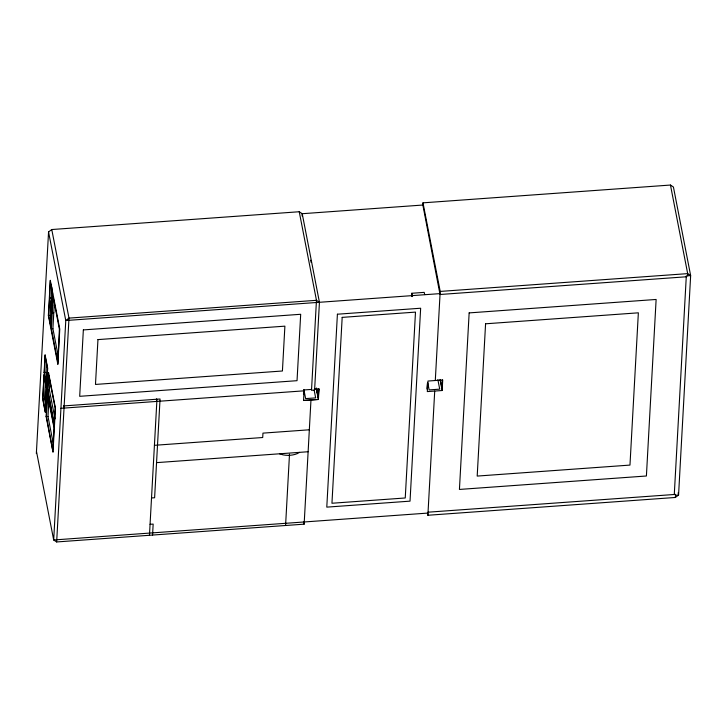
<?xml version="1.0" encoding="UTF-8"?>
<svg xmlns="http://www.w3.org/2000/svg" width="727" height="727" viewBox="0 0 727 727"><rect width="100%" height="100%" fill="white"/><g stroke="black" fill="none" stroke-linecap="round" stroke-linejoin="round"><path stroke-width="1.09" d="M36.35 453.593L48.555 231.949L51.771 229.532L299.242 211.739L302.223 213.711L422.86 205.032L422.987 202.842L670.458 185.049L673.429 187.021L690.65 275.606L678.564 495.051L675.347 497.468L427.876 515.261L427.44 513.044M42.684 398.85L44.011 374.714L46.592 388L45.265 412.136L42.684 398.85L44.474 398.75L45.447 381.003M44.129 372.515L45.101 354.958L47.682 368.244L46.71 385.801L44.129 372.515L45.892 372.415L46.519 361.092M45.101 354.958L44.347 372.524L46.71 385.801M44.011 374.714L42.929 398.859L45.265 412.136M48.373 315.5L50.308 280.386L59.778 329.104L57.842 364.218L48.373 315.5L50.208 315.4L50.808 304.495M50.481 282.858L52.58 293.663L51.753 308.757L49.654 297.952L50.308 280.386M52.671 305.404L51.199 297.843L51.79 287.065M45.119 410.164L46.346 387.991L44.147 376.686M46.592 384.083L47.464 368.235L45.219 356.675M46.119 416.562L47.455 392.426L54.343 427.858L53.007 451.994L46.119 416.562L47.991 416.462L49 398.132M47.573 390.235L48.536 372.678L55.425 408.111L54.461 425.668L47.573 390.235L49.409 390.126L49.945 380.321M47.455 392.426L46.446 416.58L53.007 451.994M48.536 372.678L47.864 390.245L54.461 425.668M57.615 360.983L51.363 328.804L53.116 296.907L59.378 329.086L57.842 364.218M58.514 357.548L52.907 328.686L54.371 302.105M52.826 449.413L54.016 427.849L47.637 395.006M54.298 423.359L55.143 408.092L48.7 374.987M310.974 399.95L304.14 524.158L56.661 541.951L68.992 318.108L51.771 229.532M156.614 401.213L156.741 398.95M149.462 535.281L156.841 401.413L156.405 399.196M152.561 535.054L153.161 524.085L150.071 524.303M302.096 215.964L302.223 213.711L319.435 302.287L314.6 390.072L311.51 390.29L316.463 300.315L299.242 211.739M285.575 525.494L289.5 454.202M303.495 394.089L303.722 389.936M314.655 389.19L318.98 388.881L318.399 399.459L303.55 400.486L304.131 389.945L311.556 389.418M318.662 388.872L318.217 396.915L316.527 388.209M318.817 388.872L318.308 398.123L316.39 388.273M411.664 296.552L411.845 293.263L424.214 292.372L424.65 294.589M427.876 515.261L434.719 391.053M435.291 380.521L440.198 291.418L422.987 202.842M442.389 379.976L441.952 387.836L440.48 380.276M442.143 390.517L442.716 379.985L427.958 381.048L427.312 391.58L442.143 390.517L439.989 379.449M674.283 494.487L686.315 275.915L690.65 275.606L687.678 273.625L440.198 291.418M675.347 497.468L675.519 494.396L428.039 512.19M687.56 275.824L687.678 273.625L670.458 185.049M427.103 388.491L427.431 383.165M427.176 389.508L427.567 383.156M299.551 452.358L297.234 453.63A18.757 13.331 3.2 0 1 283.067 454.866L279.504 453.793M49.654 297.952L51.199 297.843M52.244 312.855L53.789 312.737M440.08 293.617L65.775 320.525L53.689 539.979L56.661 541.951M686.27 276.787L440.035 294.49L422.86 205.032M51.363 328.804L52.907 328.686M64.158 405.893L160.049 398.996L154.615 497.75L151.516 497.968M60.941 408.31L304.086 390.826M303.55 400.486L318.399 399.459L316.245 388.382M309.329 429.793L262.956 433.128L262.711 437.518L154.424 445.306M156.55 462.636L308.121 451.74M427.994 513.071L53.689 539.979L36.468 451.394M675.474 495.278L678.564 495.051L678.137 492.842M319.435 302.287L316.463 300.315L68.992 318.108L65.775 320.525L48.555 231.949M437.863 379.603L439.717 389.145L429.148 389.908L427.703 382.484M411.845 293.263L412.491 296.58M310.711 260.193L311.138 262.411M314.164 390.199L315.663 397.905L305.622 398.596L303.904 389.79M303.704 521.941L304.14 524.158M50.208 315.4L51.272 320.889M63.603 405.866L64.031 408.083M49.409 390.126L54.988 418.825M45.892 372.415L47.119 378.722M44.474 398.75L45.674 404.912M47.991 416.462L53.525 444.924M49.5 300.242L48.664 315.509L50.799 326.487L51.635 311.22L49.5 300.242M83.351 329.913L79.688 396.315L297.034 380.684L300.687 314.282L83.351 329.913M97.954 339.6L95.482 384.438L282.421 370.997L284.893 326.159L97.954 339.6M337.41 314.209L326.786 507.128L410.028 501.148L420.651 308.23L337.41 314.209M342.181 317.381L331.948 503.248L405.248 497.977L415.49 312.11L342.181 317.381M469.151 312.901L459.428 489.435L646.403 475.994L656.127 299.46L469.151 312.901M485.581 323.797L477.194 476.076L629.973 465.089L638.361 312.819L485.581 323.797"/></g></svg>
